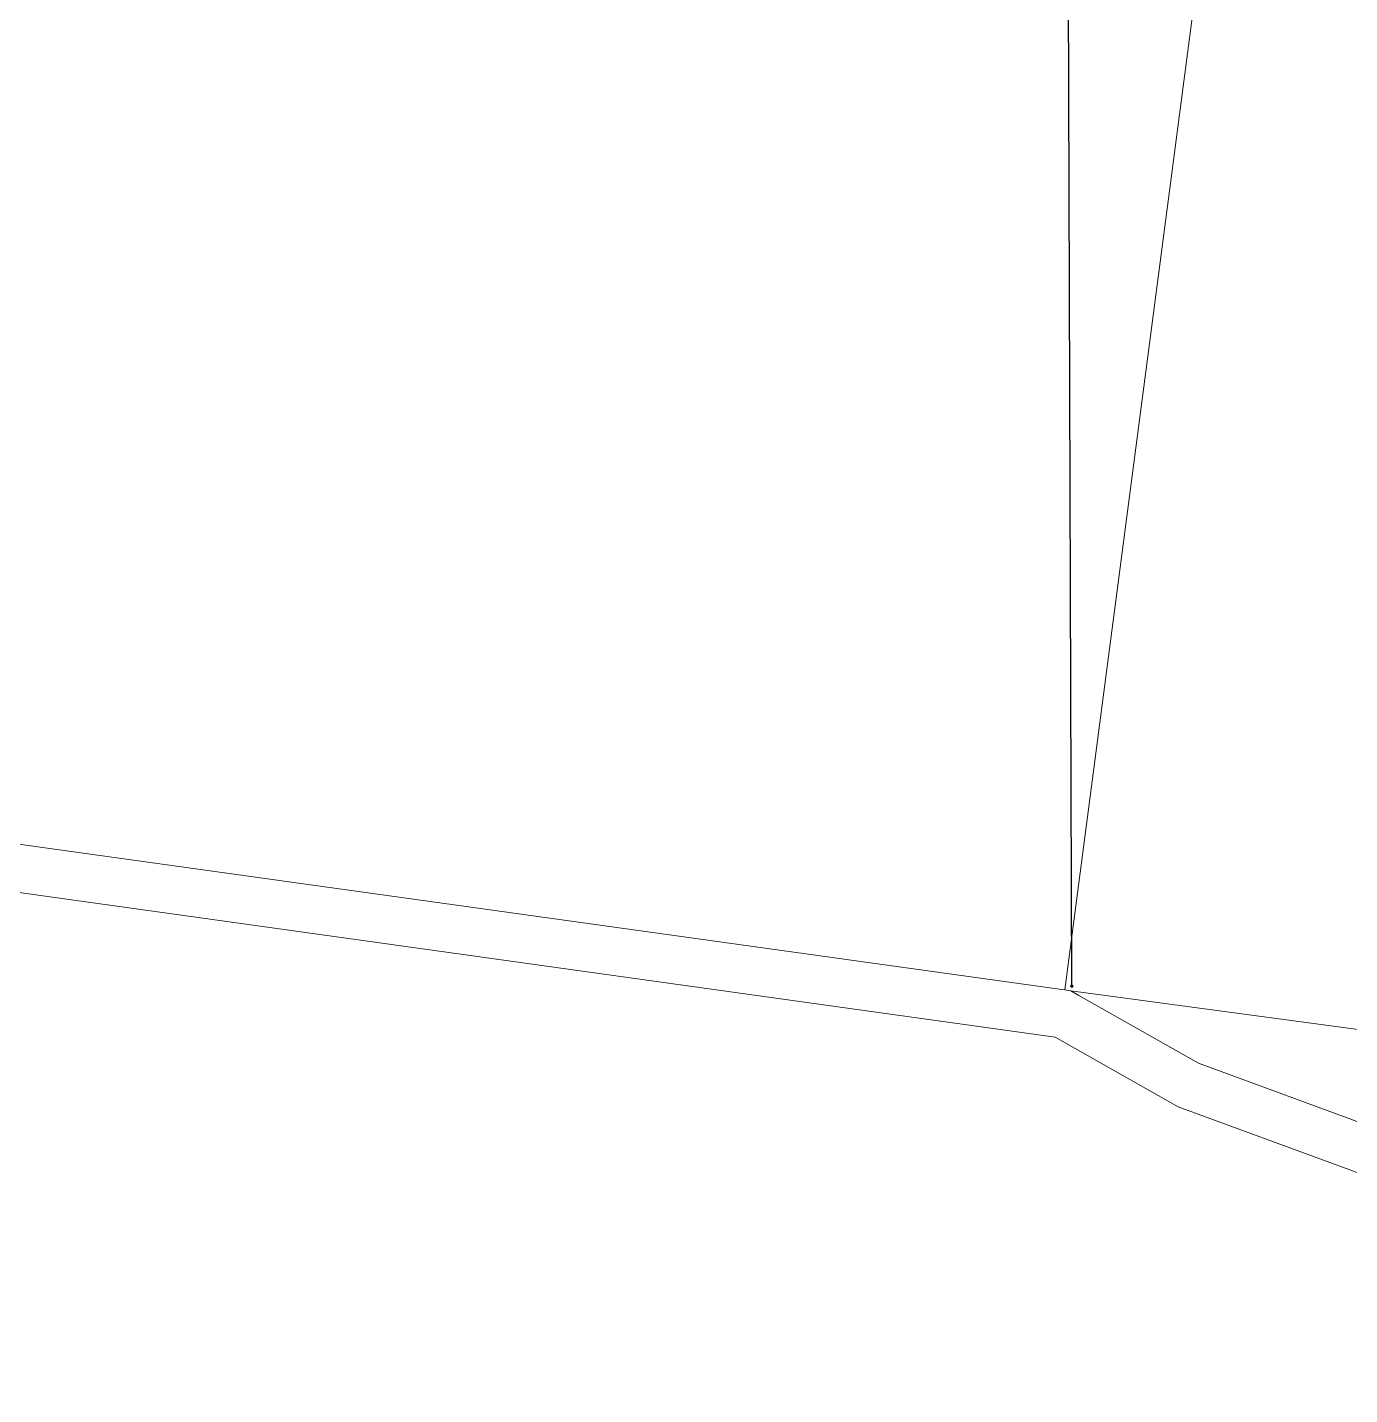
# Model space of a CAD drawing. Header units: metres. Extents: x 253555 to 263174, y 6188199 to 6193202.
# Drawn here: x 254666 to 255221, y 6189905 to 6190479 of the extents above; entities that cross this region are included whole.
import ezdxf
from ezdxf.enums import TextEntityAlignment as Align

# ---------------------------------------------------------------- set-up
doc = ezdxf.new("R2010")
doc.units = ezdxf.units.M
doc.layers.get('0').update_dxf_attribs({"color": 6})
doc.layers.add('Cadastre Land Parcels_SP_EXT', color=9, linetype='Continuous', lineweight=5)
doc.layers.add('Cadastre Roads_SP_EXT', color=9, linetype='Continuous', lineweight=5)
doc.layers.add('Services_SP_EXT', color=7, linetype='Continuous')
doc.styles.get("Standard").update_dxf_attribs({"font": 'arial.ttf'})

# ---------------------------------------------------------------- blocks, each defined once
blk = doc.blocks.new('CCP_EXT')
blk.add_wipeout([(0, 0.57), (0.57, 0), (0, -0.57), (-0.57, 0)])
blk.add_lwpolyline([(-0.57, 0), (0, 0.57), (0.57, 0), (0, -0.57), (-0.57, 0)])
at = {"flags": 1}
blk.add_attdef('Z', (0, 0), '', height=0.2, dxfattribs=at)
at = {"flags": 9}
for tag, p in [('CCP_TYPE', (0, 0)), ('CONSTRUCTED_VOLTAGE', (0, -0.2)), ('OPERATING_VOLTAGE', (0, -0.6)), ('ORIENTATION', (0, -0.8)), ('OWNED_BY', (0, -1)), ('STATE', (0, -1.8)), ('NO_PHASES', (0, -0.4)), ('USAGE', (0, -1.2)), ('LEGEND', (0, -1.4)), ('LIFE_SUPPORT', (0, -1.6)), ('NOTES', (0, -2))]:
    blk.add_attdef(tag, text='', height=0.2, dxfattribs=at).set_placement(p, align=Align.MIDDLE_LEFT)

msp = doc.modelspace()

# ---------------------------------------------------------------- linework, layer by layer
at = {"layer": 'Cadastre Land Parcels_SP_EXT', "linetype": 'Continuous'}
for points in [[(255392.08, 6191202.5), (254878.37, 6191274.58), (254834.13, 6190948.5), (255036.3, 6190920.52), (254992.77, 6190602.34), (255167.74, 6190579.41), (255101.69, 6190074.71), (255104.19, 6190074.33), (255422.56, 6190031.52), (255480.01, 6190433.1), (255494.77, 6190536.61), (255539.8, 6190850.94), (255345.96, 6190877.7), (255392.08, 6191202.5)], [(254834.13, 6190948.5), (254831.67, 6190930.23), (254211.61, 6191019.02), (254147.55, 6190558.97), (254128.69, 6190423.5), (254099.61, 6190214.37), (255100.4, 6190074.9), (255101.69, 6190074.71), (255167.74, 6190579.41), (254992.77, 6190602.34), (255036.3, 6190920.52), (254834.13, 6190948.5)], [(255422.56, 6190031.52), (255104.19, 6190074.33), (255107.55, 6190072.42), (255157.8, 6190043.99), (255260.55, 6190006.18), (255336.99, 6189986.1), (255415.4, 6189981.72), (255422.56, 6190031.52)]]:
    msp.add_lwpolyline(points, close=True, dxfattribs=at)
msp.add_lwpolyline([(255785.09, 6189904.75), (255773.91, 6189906.47), (255765.32, 6189907.8), (255417.41, 6189961.46), (255333.83, 6189966.14), (255254.52, 6189987.04), (255149.26, 6190025.68), (255097.61, 6190054.96), (254645.37, 6190117.99)], dxfattribs=at)

# ---------------------------------------------------------------- next in the draw order: block references
at = {"layer": 'Services_SP_EXT', "rotation": 90.0000000000002}
msp.add_blockref('CCP_EXT', (255104.7, 6190076.26), dxfattribs=at)

# ---------------------------------------------------------------- next in the draw order: linework, layer by layer
at = {"layer": 'Cadastre Roads_SP_EXT', "linetype": 'Continuous'}
for points in [[(255260.55, 6190006.18), (255157.8, 6190043.99), (255107.55, 6190072.42), (255104.19, 6190074.33), (255101.69, 6190074.71), (255100.4, 6190074.9), (254099.61, 6190214.37)], [(254645.37, 6190117.99), (255097.61, 6190054.96), (255149.26, 6190025.68), (255254.52, 6189987.04)]]:
    msp.add_lwpolyline(points, dxfattribs=at)
at = {"layer": 'Services_SP_EXT'}
msp.add_lwpolyline([(255104.7, 6190076.26), (255100.5, 6191328.14)], dxfattribs=at)

doc.saveas('drawing.dxf')
